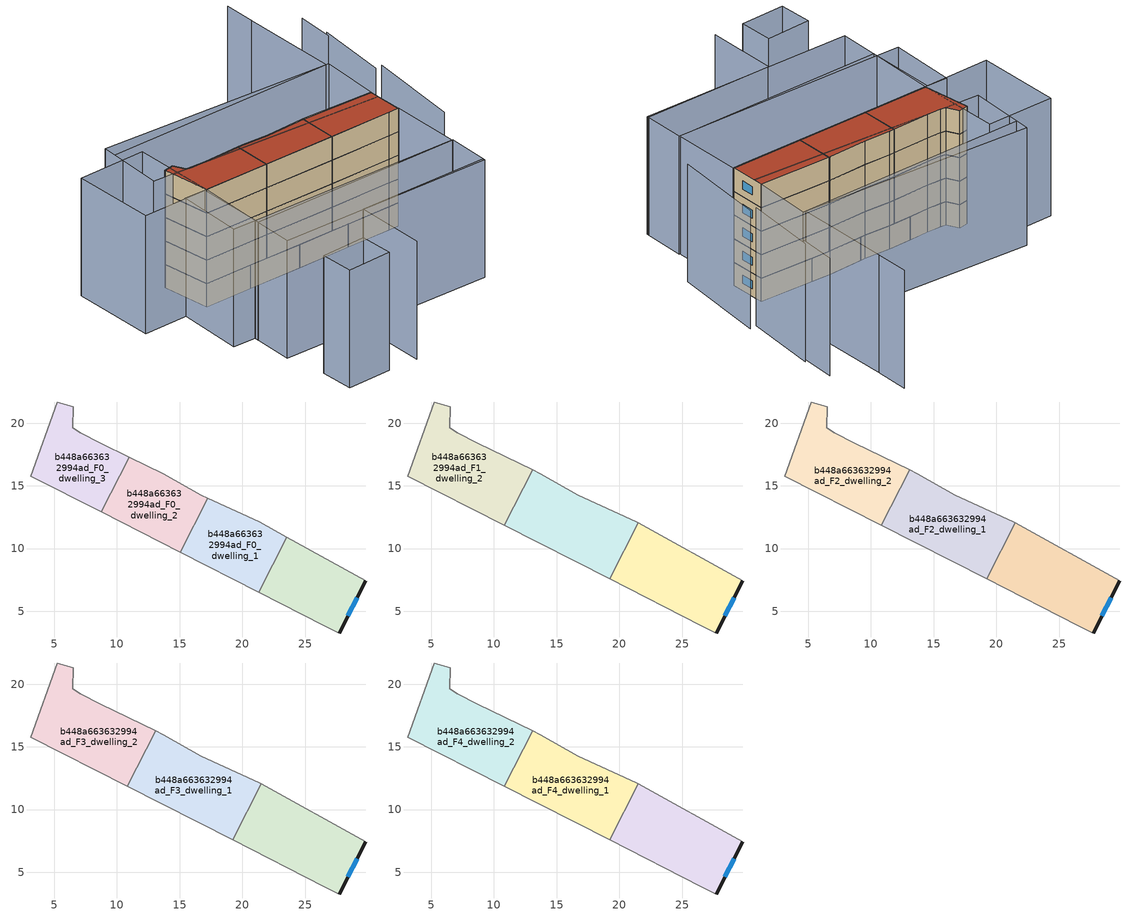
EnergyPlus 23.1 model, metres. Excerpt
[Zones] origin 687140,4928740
b448a663632994ad_F0_dwelling_0
 floor ground (EU_floor_Construction): 27.72,3.27 29.82,7.45 23.53,10.92 21.29,6.53 26.53,3.86 z0
 wall outside (EU_wall_Construction): 29.82,7.45 27.72,3.27 z0:3
 wall adiabatic (EU_wall_Construction): 23.53,10.92 29.82,7.45 / 27.72,3.27 26.53,3.86 21.29,6.53 z0:3
 wall to b448a663632994ad_F0_dwelling_1 (EU_wall_Construction): 21.29,6.53 23.53,10.92 z0:3
 window (EU_Window_Construction): 29.14,6.09 28.41,4.63 z0.98:2.02
b448a663632994ad_F0_dwelling_1
 floor ground (EU_floor_Construction): 21.29,6.53 23.53,10.92 21.34,12.12 17.23,14.02 15.04,9.72 z0
 wall adiabatic (EU_wall_Construction): 21.29,6.53 15.04,9.72 / 17.23,14.02 21.34,12.12 23.53,10.92 z0:3
 wall to b448a663632994ad_F0_dwelling_2 (EU_wall_Construction): 15.04,9.72 17.23,14.02 z0:3
b448a663632994ad_F0_dwelling_2
 floor ground (EU_floor_Construction): 15.04,9.72 17.23,14.02 16.7,14.26 13.69,15.98 10.98,17.29 8.76,12.92 z0
 wall adiabatic (EU_wall_Construction): 15.04,9.72 8.76,12.92 / 10.98,17.29 13.69,15.98 16.7,14.26 17.23,14.02 z0:3
 wall to b448a663632994ad_F0_dwelling_3 (EU_wall_Construction): 8.76,12.92 10.98,17.29 z0:3
b448a663632994ad_F0_dwelling_3
 floor ground (EU_floor_Construction): 8.76,12.92 10.98,17.29 8.7,18.39 7.08,19.22 6.48,19.64 6.51,21.29 5.25,21.68 3.14,15.78 z0
 wall adiabatic (EU_wall_Construction): 8.76,12.92 3.14,15.78 5.25,21.68 6.51,21.29 6.48,19.64 7.08,19.22 8.7,18.39 10.98,17.29 z0:3
b448a663632994ad_F1_dwelling_0
 floor to b448a663632994ad_F0_dwelling_0 (EU_floor_Construction): 27.72,3.27 29.82,7.45 23.53,10.92 21.29,6.53 26.53,3.86 z3
 floor to b448a663632994ad_F0_dwelling_1 (EU_floor_Construction): 21.29,6.53 23.53,10.92 21.49,12.04 19.22,7.59 z3
 wall outside (EU_wall_Construction): 29.82,7.45 27.72,3.27 z3:6
 wall adiabatic (EU_wall_Construction): 21.49,12.04 29.82,7.45 / 27.72,3.27 26.53,3.86 19.22,7.59 z3:6
 wall to b448a663632994ad_F1_dwelling_1 (EU_wall_Construction): 19.22,7.59 21.49,12.04 z3:6
 window (EU_Window_Construction): 29.14,6.09 28.41,4.63 z3.98:5.02
b448a663632994ad_F1_dwelling_1
 floor to b448a663632994ad_F0_dwelling_2 (EU_floor_Construction): 15.04,9.72 17.23,14.02 16.7,14.26 13.69,15.98 13.09,16.27 10.84,11.86 z3
 floor to b448a663632994ad_F0_dwelling_1 (EU_floor_Construction): 19.22,7.59 21.49,12.04 21.34,12.12 17.23,14.02 15.04,9.72 z3
 wall adiabatic (EU_wall_Construction): 19.22,7.59 10.84,11.86 / 13.09,16.27 13.69,15.98 16.7,14.26 21.34,12.12 21.49,12.04 z3:6
 wall to b448a663632994ad_F1_dwelling_2 (EU_wall_Construction): 10.84,11.86 13.09,16.27 z3:6
b448a663632994ad_F1_dwelling_2
 floor to b448a663632994ad_F0_dwelling_3 (EU_floor_Construction): 8.76,12.92 10.98,17.29 8.7,18.39 7.08,19.22 6.48,19.64 6.51,21.29 5.25,21.68 3.14,15.78 z3
 floor to b448a663632994ad_F0_dwelling_2 (EU_floor_Construction): 10.84,11.86 13.09,16.27 10.98,17.29 8.76,12.92 z3
 wall adiabatic (EU_wall_Construction): 10.84,11.86 3.14,15.78 5.25,21.68 6.51,21.29 6.48,19.64 7.08,19.22 8.7,18.39 13.09,16.27 z3:6
b448a663632994ad_F2_dwelling_0
 floor to b448a663632994ad_F1_dwelling_0 (EU_floor_Construction): 27.72,3.27 29.82,7.45 21.49,12.04 19.22,7.59 26.53,3.86 z6
 wall outside (EU_wall_Construction): 29.82,7.45 27.72,3.27 z6:9
 wall adiabatic (EU_wall_Construction): 21.49,12.04 29.82,7.45 / 27.72,3.27 26.53,3.86 19.22,7.59 z6:9
 wall to b448a663632994ad_F2_dwelling_1 (EU_wall_Construction): 19.22,7.59 21.49,12.04 z6:9
 window (EU_Window_Construction): 29.14,6.09 28.41,4.63 z6.98:8.02
b448a663632994ad_F2_dwelling_1
 floor to b448a663632994ad_F1_dwelling_1 (EU_floor_Construction): 19.22,7.59 21.49,12.04 21.34,12.12 16.7,14.26 13.69,15.98 13.09,16.27 10.84,11.86 z6
 wall adiabatic (EU_wall_Construction): 19.22,7.59 10.84,11.86 / 13.09,16.27 13.69,15.98 16.7,14.26 21.34,12.12 21.49,12.04 z6:9
 wall to b448a663632994ad_F2_dwelling_2 (EU_wall_Construction): 10.84,11.86 13.09,16.27 z6:9
b448a663632994ad_F2_dwelling_2
 floor to b448a663632994ad_F1_dwelling_2 (EU_floor_Construction): 10.84,11.86 13.09,16.27 8.7,18.39 7.08,19.22 6.48,19.64 6.51,21.29 5.25,21.68 3.14,15.78 z6
 wall adiabatic (EU_wall_Construction): 10.84,11.86 3.14,15.78 5.25,21.68 6.51,21.29 6.48,19.64 7.08,19.22 8.7,18.39 13.09,16.27 z6:9
b448a663632994ad_F3_dwelling_0
 floor to b448a663632994ad_F2_dwelling_0 (EU_floor_Construction): 27.72,3.27 29.82,7.45 21.49,12.04 19.22,7.59 26.53,3.86 z9
 wall outside (EU_wall_Construction): 29.82,7.45 27.72,3.27 z9:12
 wall adiabatic (EU_wall_Construction): 21.49,12.04 29.82,7.45 / 27.72,3.27 26.53,3.86 19.22,7.59 z9:12
 wall to b448a663632994ad_F3_dwelling_1 (EU_wall_Construction): 19.22,7.59 21.49,12.04 z9:12
 window (EU_Window_Construction): 29.14,6.09 28.41,4.63 z9.98:11.02
b448a663632994ad_F3_dwelling_1
 floor to b448a663632994ad_F2_dwelling_1 (EU_floor_Construction): 19.22,7.59 21.49,12.04 21.34,12.12 16.7,14.26 13.69,15.98 13.09,16.27 10.84,11.86 z9
 wall adiabatic (EU_wall_Construction): 19.22,7.59 10.84,11.86 / 13.09,16.27 13.69,15.98 16.7,14.26 21.34,12.12 21.49,12.04 z9:12
 wall to b448a663632994ad_F3_dwelling_2 (EU_wall_Construction): 10.84,11.86 13.09,16.27 z9:12
b448a663632994ad_F3_dwelling_2
 floor to b448a663632994ad_F2_dwelling_2 (EU_floor_Construction): 10.84,11.86 13.09,16.27 8.7,18.39 7.08,19.22 6.48,19.64 6.51,21.29 5.25,21.68 3.14,15.78 z9
 wall adiabatic (EU_wall_Construction): 10.84,11.86 3.14,15.78 5.25,21.68 6.51,21.29 6.48,19.64 7.08,19.22 8.7,18.39 13.09,16.27 z9:12
b448a663632994ad_F4_dwelling_0
 floor to b448a663632994ad_F3_dwelling_0 (EU_floor_Construction): 27.72,3.27 29.82,7.45 21.49,12.04 19.22,7.59 26.53,3.86 z12
 wall outside (EU_wall_Construction): 29.82,7.45 27.72,3.27 z12:15
 wall adiabatic (EU_wall_Construction): 21.49,12.04 29.82,7.45 / 27.72,3.27 26.53,3.86 19.22,7.59 z12:15
 wall to b448a663632994ad_F4_dwelling_1 (EU_wall_Construction): 19.22,7.59 21.49,12.04 z12:15
 window (EU_Window_Construction): 29.14,6.09 28.41,4.63 z12.98:14.02
 roof outside (EU_roof_Construction): 29.82,7.45 27.72,3.27 26.53,3.86 19.22,7.59 21.49,12.04 z15
b448a663632994ad_F4_dwelling_1
 floor to b448a663632994ad_F3_dwelling_1 (EU_floor_Construction): 19.22,7.59 21.49,12.04 21.34,12.12 16.7,14.26 13.69,15.98 13.09,16.27 10.84,11.86 z12
 wall adiabatic (EU_wall_Construction): 19.22,7.59 10.84,11.86 / 13.09,16.27 13.69,15.98 16.7,14.26 21.34,12.12 21.49,12.04 z12:15
 wall to b448a663632994ad_F4_dwelling_2 (EU_wall_Construction): 10.84,11.86 13.09,16.27 z12:15
 roof outside (EU_roof_Construction): 21.34,12.12 21.49,12.04 19.22,7.59 10.84,11.86 13.09,16.27 13.69,15.98 16.7,14.26 z15
b448a663632994ad_F4_dwelling_2
 floor to b448a663632994ad_F3_dwelling_2 (EU_floor_Construction): 10.84,11.86 13.09,16.27 8.7,18.39 7.08,19.22 6.48,19.64 6.51,21.29 5.25,21.68 3.14,15.78 z12
 wall adiabatic (EU_wall_Construction): 10.84,11.86 3.14,15.78 5.25,21.68 6.51,21.29 6.48,19.64 7.08,19.22 8.7,18.39 13.09,16.27 z12:15
 roof outside (EU_roof_Construction): 13.09,16.27 10.84,11.86 3.14,15.78 5.25,21.68 6.51,21.29 6.48,19.64 7.08,19.22 8.7,18.39 z15
shading: 1.74,-9.92 5.9,-1.79 / 5.9,-1.79 21.23,-9.62 / 28.95,-1.69 35.65,8.63 / 34.81,9.01 39.95,17.01 / 39.29,16.56 41.77,20.71 / 39.09,25.65 33.38,14.29 / 33.38,14.29 6.21,27.96 / 40.98,29.32 39.03,25.46 / -5.1,-1.68 0.19,-4.17 / 0.19,-4.17 -1.64,-8.07 / -1.64,-8.07 -6.93,-5.58 / -6.93,-5.58 -5.1,-1.68 / 3.14,15.78 -1.02,8.23 / -1.02,8.23 -3.64,9.68 / -3.64,9.68 0.52,17.23 / 0.52,17.23 3.14,15.78 / -1.02,8.23 23.73,-4.89 / 23.73,-4.89 21.1,-9.85 / 21.1,-9.85 -3.65,3.27 / -3.65,3.27 -1.02,8.23 / 2.89,15.91 27.77,3.25 / 27.77,3.25 23.63,-4.89 / 23.63,-4.89 -1.25,7.78 / -1.25,7.78 2.89,15.91 / 7.05,29.56 33.68,14.1 / 33.68,14.1 29.21,6.39 / 29.21,6.39 2.57,21.84 / 2.57,21.84 7.05,29.56 / -4.76,19.7 0.08,29.47 / 0.08,29.47 7.99,25.55 / 7.99,25.55 3.14,15.78 / 3.14,15.78 -4.76,19.7 z0:15
[Building]
EU S2 Campaign: North Axis=0; Terrain=City; Solar Distribution=FullExterior
[Site:Location]
Bologna: Latitude=44.5; Longitude=11.25; Time Zone=1; Elevation=37
[SizingPeriod:WeatherFileDays]
AnnualSizingPeriod: Begin Month=1; Begin Day of Month=1; End Month=12; End Day of Month=31; Day of Week for Start Day=Monday; Use Weather File Daylight Saving Period=No; Use Weather File Rain and Snow Indicators=No
[MATERIAL]
EU_InternalMass_Material: Roughness=MediumRough; Thickness=0.1; Conductivity=1; Density=1800; Specific Heat=900; Thermal Absorptance=0.9; Solar Absorptance=0.7; Visible Absorptance=0.7
[MATERIAL:NOMASS] Roughness=MediumRough; Thermal Absorptance=0.9; Solar Absorptance=0.7; Visible Absorptance=0.7
Name | Thermal Resistance
EU_wall_NoMass | 0.905828
EU_roof_NoMass | 0.37593
EU_floor_NoMass | 0.67114
[WINDOWMATERIAL:SIMPLEGLAZINGSYSTEM]
EU_Window_SimpleGlazing: UFactor=4.52486; Solar Heat Gain Coefficient=0.85; Visible Transmittance=0.85
[CONSTRUCTION]
EU_wall_Construction: EU_wall_NoMass
EU_roof_Construction: EU_roof_NoMass
EU_floor_Construction: EU_floor_NoMass
EU_InternalMass_Construction: EU_InternalMass_Material
EU_Window_Construction: EU_Window_SimpleGlazing
[ZONE] Type=1; Multiplier=1; Ceiling Height=autocalculate; Floor Area=autocalculate; Part of Total Floor Area=Yes
Name | Volume
b448a663632994ad_F0_dwelling_0 | 103.755
b448a663632994ad_F1_dwelling_0; b448a663632994ad_F2_dwelling_0; b448a663632994ad_F3_dwelling_0; b448a663632994ad_F4_dwelling_0 | 138.349
b448a663632994ad_F0_dwelling_1 | 103.761
b448a663632994ad_F1_dwelling_1; b448a663632994ad_F2_dwelling_1; b448a663632994ad_F3_dwelling_1; b448a663632994ad_F4_dwelling_1 | 138.356
b448a663632994ad_F0_dwelling_2 | 103.771
b448a663632994ad_F1_dwelling_2; b448a663632994ad_F2_dwelling_2; b448a663632994ad_F3_dwelling_2; b448a663632994ad_F4_dwelling_2 | 138.346
b448a663632994ad_F0_dwelling_3 | 103.758
[INTERNALMASS] Construction=EU_InternalMass_Construction
Name | Zone or ZoneList | Surface Area
b448a663632994ad_F0_dwelling_0_EU_InternalMass | b448a663632994ad_F0_dwelling_0 | 34.5855
b448a663632994ad_F0_dwelling_1_EU_InternalMass | b448a663632994ad_F0_dwelling_1 | 34.5867
b448a663632994ad_F0_dwelling_2_EU_InternalMass | b448a663632994ad_F0_dwelling_2 | 34.5904
b448a663632994ad_F0_dwelling_3_EU_InternalMass | b448a663632994ad_F0_dwelling_3 | 34.5859
b448a663632994ad_F1_dwelling_0_EU_InternalMass | b448a663632994ad_F1_dwelling_0 | 46.1165
b448a663632994ad_F1_dwelling_1_EU_InternalMass | b448a663632994ad_F1_dwelling_1 | 46.1185
b448a663632994ad_F1_dwelling_2_EU_InternalMass | b448a663632994ad_F1_dwelling_2 | 46.115
b448a663632994ad_F2_dwelling_0_EU_InternalMass | b448a663632994ad_F2_dwelling_0 | 46.1165
b448a663632994ad_F2_dwelling_1_EU_InternalMass | b448a663632994ad_F2_dwelling_1 | 46.1185
b448a663632994ad_F2_dwelling_2_EU_InternalMass | b448a663632994ad_F2_dwelling_2 | 46.115
b448a663632994ad_F3_dwelling_0_EU_InternalMass | b448a663632994ad_F3_dwelling_0 | 46.1165
b448a663632994ad_F3_dwelling_1_EU_InternalMass | b448a663632994ad_F3_dwelling_1 | 46.1185
b448a663632994ad_F3_dwelling_2_EU_InternalMass | b448a663632994ad_F3_dwelling_2 | 46.115
b448a663632994ad_F4_dwelling_0_EU_InternalMass | b448a663632994ad_F4_dwelling_0 | 46.1165
b448a663632994ad_F4_dwelling_1_EU_InternalMass | b448a663632994ad_F4_dwelling_1 | 46.1185
b448a663632994ad_F4_dwelling_2_EU_InternalMass | b448a663632994ad_F4_dwelling_2 | 46.115
[OTHEREQUIPMENT] Fuel Type=Electricity; Design Level Calculation Method=Watts/Area; Power per Zone Floor Area=1; Fraction Latent=0; Fraction Radiant=0; Fraction Lost=0; Carbon Dioxide Generation Rate=0; EndUse Subcategory=EU_Step8_InternalGains
Name | Zone or ZoneList or Space or SpaceList | Schedule
EU_Step8_InternalGain_b448a663632994ad_F0_dwelling_0_f000 | b448a663632994ad_F0_dwelling_0 | EU_Step8_GainSchedule_b448a663632994ad_F0_dwelling_0_f000
EU_Step8_InternalGain_b448a663632994ad_F0_dwelling_1_f000 | b448a663632994ad_F0_dwelling_1 | EU_Step8_GainSchedule_b448a663632994ad_F0_dwelling_1_f000
EU_Step8_InternalGain_b448a663632994ad_F0_dwelling_2_f000 | b448a663632994ad_F0_dwelling_2 | EU_Step8_GainSchedule_b448a663632994ad_F0_dwelling_2_f000
EU_Step8_InternalGain_b448a663632994ad_F0_dwelling_3_f000 | b448a663632994ad_F0_dwelling_3 | EU_Step8_GainSchedule_b448a663632994ad_F0_dwelling_3_f000
EU_Step8_InternalGain_b448a663632994ad_F1_dwelling_0_f000 | b448a663632994ad_F1_dwelling_0 | EU_Step8_GainSchedule_b448a663632994ad_F1_dwelling_0_f000
EU_Step8_InternalGain_b448a663632994ad_F1_dwelling_1_f000 | b448a663632994ad_F1_dwelling_1 | EU_Step8_GainSchedule_b448a663632994ad_F1_dwelling_1_f000
EU_Step8_InternalGain_b448a663632994ad_F1_dwelling_2_f000 | b448a663632994ad_F1_dwelling_2 | EU_Step8_GainSchedule_b448a663632994ad_F1_dwelling_2_f000
EU_Step8_InternalGain_b448a663632994ad_F2_dwelling_0_f000 | b448a663632994ad_F2_dwelling_0 | EU_Step8_GainSchedule_b448a663632994ad_F2_dwelling_0_f000
EU_Step8_InternalGain_b448a663632994ad_F2_dwelling_1_f000 | b448a663632994ad_F2_dwelling_1 | EU_Step8_GainSchedule_b448a663632994ad_F2_dwelling_1_f000
EU_Step8_InternalGain_b448a663632994ad_F2_dwelling_2_f000 | b448a663632994ad_F2_dwelling_2 | EU_Step8_GainSchedule_b448a663632994ad_F2_dwelling_2_f000
EU_Step8_InternalGain_b448a663632994ad_F3_dwelling_0_f000 | b448a663632994ad_F3_dwelling_0 | EU_Step8_GainSchedule_b448a663632994ad_F3_dwelling_0_f000
EU_Step8_InternalGain_b448a663632994ad_F3_dwelling_1_f000 | b448a663632994ad_F3_dwelling_1 | EU_Step8_GainSchedule_b448a663632994ad_F3_dwelling_1_f000
EU_Step8_InternalGain_b448a663632994ad_F3_dwelling_2_f000 | b448a663632994ad_F3_dwelling_2 | EU_Step8_GainSchedule_b448a663632994ad_F3_dwelling_2_f000
EU_Step8_InternalGain_b448a663632994ad_F4_dwelling_0_f000 | b448a663632994ad_F4_dwelling_0 | EU_Step8_GainSchedule_b448a663632994ad_F4_dwelling_0_f000
EU_Step8_InternalGain_b448a663632994ad_F4_dwelling_1_f000 | b448a663632994ad_F4_dwelling_1 | EU_Step8_GainSchedule_b448a663632994ad_F4_dwelling_1_f000
EU_Step8_InternalGain_b448a663632994ad_F4_dwelling_2_f000 | b448a663632994ad_F4_dwelling_2 | EU_Step8_GainSchedule_b448a663632994ad_F4_dwelling_2_f000
[ZONEVENTILATION:DESIGNFLOWRATE] Schedule=EU_AlwaysOn; Design Flow Rate Calculation Method=AirChanges/Hour; Air Changes per Hour=0.73129; Ventilation Type=Natural; Fan Pressure Rise=0; Fan Total Efficiency=1; Constant Term Coefficient=1; Temperature Term Coefficient=0; Velocity Term Coefficient=0; Velocity Squared Term Coefficient=0; Minimum Indoor Temperature=-100; Maximum Indoor Temperature=100; Delta Temperature=-100; Minimum Outdoor Temperature=-100; Maximum Outdoor Temperature=100; Maximum Wind Speed=40
Name | Zone or ZoneList or Space or SpaceList
EU_ConstantAir_b448a663632994ad_F0_dwelling_0 | b448a663632994ad_F0_dwelling_0
EU_ConstantAir_b448a663632994ad_F0_dwelling_1 | b448a663632994ad_F0_dwelling_1
EU_ConstantAir_b448a663632994ad_F0_dwelling_2 | b448a663632994ad_F0_dwelling_2
EU_ConstantAir_b448a663632994ad_F0_dwelling_3 | b448a663632994ad_F0_dwelling_3
EU_ConstantAir_b448a663632994ad_F1_dwelling_0 | b448a663632994ad_F1_dwelling_0
EU_ConstantAir_b448a663632994ad_F1_dwelling_1 | b448a663632994ad_F1_dwelling_1
EU_ConstantAir_b448a663632994ad_F1_dwelling_2 | b448a663632994ad_F1_dwelling_2
EU_ConstantAir_b448a663632994ad_F2_dwelling_0 | b448a663632994ad_F2_dwelling_0
EU_ConstantAir_b448a663632994ad_F2_dwelling_1 | b448a663632994ad_F2_dwelling_1
EU_ConstantAir_b448a663632994ad_F2_dwelling_2 | b448a663632994ad_F2_dwelling_2
EU_ConstantAir_b448a663632994ad_F3_dwelling_0 | b448a663632994ad_F3_dwelling_0
EU_ConstantAir_b448a663632994ad_F3_dwelling_1 | b448a663632994ad_F3_dwelling_1
EU_ConstantAir_b448a663632994ad_F3_dwelling_2 | b448a663632994ad_F3_dwelling_2
EU_ConstantAir_b448a663632994ad_F4_dwelling_0 | b448a663632994ad_F4_dwelling_0
EU_ConstantAir_b448a663632994ad_F4_dwelling_1 | b448a663632994ad_F4_dwelling_1
EU_ConstantAir_b448a663632994ad_F4_dwelling_2 | b448a663632994ad_F4_dwelling_2
[HVACTEMPLATE:THERMOSTAT] Constant Heating Setpoint=20; Constant Cooling Setpoint=50
EU_HeatOnly_b448a663632994ad_F0_dwelling_0; EU_HeatOnly_b448a663632994ad_F0_dwelling_1; EU_HeatOnly_b448a663632994ad_F0_dwelling_2; EU_HeatOnly_b448a663632994ad_F0_dwelling_3; EU_HeatOnly_b448a663632994ad_F1_dwelling_0; EU_HeatOnly_b448a663632994ad_F1_dwelling_1; EU_HeatOnly_b448a663632994ad_F1_dwelling_2; EU_HeatOnly_b448a663632994ad_F2_dwelling_0; EU_HeatOnly_b448a663632994ad_F2_dwelling_1; EU_HeatOnly_b448a663632994ad_F2_dwelling_2; EU_HeatOnly_b448a663632994ad_F3_dwelling_0; EU_HeatOnly_b448a663632994ad_F3_dwelling_1; EU_HeatOnly_b448a663632994ad_F3_dwelling_2; EU_HeatOnly_b448a663632994ad_F4_dwelling_0; EU_HeatOnly_b448a663632994ad_F4_dwelling_1; EU_HeatOnly_b448a663632994ad_F4_dwelling_2
[HVACTEMPLATE:ZONE:IDEALLOADSAIRSYSTEM] System Availability Schedule=EU_AlwaysOn; Maximum Heating Supply Air Temperature=50; Minimum Cooling Supply Air Temperature=13; Maximum Heating Supply Air Humidity Ratio=0.0156; Minimum Cooling Supply Air Humidity Ratio=0.0077; Heating Limit=NoLimit; Cooling Limit=NoLimit; Heating Availability Schedule=EU_AlwaysOn; Cooling Availability Schedule=EU_CoolingOff; Dehumidification Control Type=ConstantSensibleHeatRatio; Cooling Sensible Heat Ratio=0.7; Dehumidification Setpoint=60; Humidification Control Type=None; Humidification Setpoint=30; Outdoor Air Method=None; Outdoor Air Flow Rate per Person=0.00944; Outdoor Air Flow Rate per Zone Floor Area=0; Outdoor Air Flow Rate per Zone=0; Demand Controlled Ventilation Type=None; Outdoor Air Economizer Type=NoEconomizer; Heat Recovery Type=None; Sensible Heat Recovery Effectiveness=0.7; Latent Heat Recovery Effectiveness=0.65
Name | Template Thermostat
b448a663632994ad_F0_dwelling_0 | EU_HeatOnly_b448a663632994ad_F0_dwelling_0
b448a663632994ad_F0_dwelling_1 | EU_HeatOnly_b448a663632994ad_F0_dwelling_1
b448a663632994ad_F0_dwelling_2 | EU_HeatOnly_b448a663632994ad_F0_dwelling_2
b448a663632994ad_F0_dwelling_3 | EU_HeatOnly_b448a663632994ad_F0_dwelling_3
b448a663632994ad_F1_dwelling_0 | EU_HeatOnly_b448a663632994ad_F1_dwelling_0
b448a663632994ad_F1_dwelling_1 | EU_HeatOnly_b448a663632994ad_F1_dwelling_1
b448a663632994ad_F1_dwelling_2 | EU_HeatOnly_b448a663632994ad_F1_dwelling_2
b448a663632994ad_F2_dwelling_0 | EU_HeatOnly_b448a663632994ad_F2_dwelling_0
b448a663632994ad_F2_dwelling_1 | EU_HeatOnly_b448a663632994ad_F2_dwelling_1
b448a663632994ad_F2_dwelling_2 | EU_HeatOnly_b448a663632994ad_F2_dwelling_2
b448a663632994ad_F3_dwelling_0 | EU_HeatOnly_b448a663632994ad_F3_dwelling_0
b448a663632994ad_F3_dwelling_1 | EU_HeatOnly_b448a663632994ad_F3_dwelling_1
b448a663632994ad_F3_dwelling_2 | EU_HeatOnly_b448a663632994ad_F3_dwelling_2
b448a663632994ad_F4_dwelling_0 | EU_HeatOnly_b448a663632994ad_F4_dwelling_0
b448a663632994ad_F4_dwelling_1 | EU_HeatOnly_b448a663632994ad_F4_dwelling_1
b448a663632994ad_F4_dwelling_2 | EU_HeatOnly_b448a663632994ad_F4_dwelling_2
[SIZING:ZONE] Zone Cooling Design Supply Air Temperature Input Method=SupplyAirTemperature; Zone Cooling Design Supply Air Temperature=13; Zone Heating Design Supply Air Temperature Input Method=SupplyAirTemperature; Zone Heating Design Supply Air Temperature=50; Zone Cooling Design Supply Air Humidity Ratio=0.008; Zone Heating Design Supply Air Humidity Ratio=0.008; Cooling Design Air Flow Method=DesignDay; Cooling Design Air Flow Rate=0; Cooling Minimum Air Flow per Zone Floor Area=0.000762; Cooling Minimum Air Flow=0; Cooling Minimum Air Flow Fraction=0.2; Heating Design Air Flow Method=DesignDay; Heating Design Air Flow Rate=0; Heating Maximum Air Flow per Zone Floor Area=0.002032; Heating Maximum Air Flow=0.141576; Heating Maximum Air Flow Fraction=0.3; Account for Dedicated Outdoor Air System=No; Dedicated Outdoor Air System Control Strategy=NeutralSupplyAir; Dedicated Outdoor Air Low Setpoint Temperature for Design=autosize; Dedicated Outdoor Air High Setpoint Temperature for Design=autosize; Zone Load Sizing Method=Sensible Load Only No Latent Load; Zone Latent Cooling Design Supply Air Humidity Ratio Input Method=HumidityRatioDifference; Zone Cooling Design Supply Air Humidity Ratio Difference=0.005; Zone Latent Heating Design Supply Air Humidity Ratio Input Method=HumidityRatioDifference; Zone Humidification Design Supply Air Humidity Ratio Difference=0.005
b448a663632994ad_F0_dwelling_0; b448a663632994ad_F0_dwelling_1; b448a663632994ad_F0_dwelling_2; b448a663632994ad_F0_dwelling_3; b448a663632994ad_F1_dwelling_0; b448a663632994ad_F1_dwelling_1; b448a663632994ad_F1_dwelling_2; b448a663632994ad_F2_dwelling_0; b448a663632994ad_F2_dwelling_1; b448a663632994ad_F2_dwelling_2; b448a663632994ad_F3_dwelling_0; b448a663632994ad_F3_dwelling_1; b448a663632994ad_F3_dwelling_2; b448a663632994ad_F4_dwelling_0; b448a663632994ad_F4_dwelling_1; b448a663632994ad_F4_dwelling_2
[SCHEDULE:CONSTANT]
Name | Hourly Value
EU_AlwaysOn | 1
EU_CoolingOff | 0
[SCHEDULE:FILE] Column Number=1; Rows to Skip at Top=0; Number of Hours of Data=8760; Column Separator=Comma; Interpolate to Timestep=No; Minutes per Item=60; Adjust Schedule for Daylight Savings=Yes
Name | File
EU_Step8_GainSchedule_b448a663632994ad_F0_dwelling_0_f000 | ../../schedules/b448a663632994ad/b448a663632994ad_F0_dwelling_0_f000_gain.csv
EU_Step8_GainSchedule_b448a663632994ad_F0_dwelling_1_f000 | ../../schedules/b448a663632994ad/b448a663632994ad_F0_dwelling_1_f000_gain.csv
EU_Step8_GainSchedule_b448a663632994ad_F0_dwelling_2_f000 | ../../schedules/b448a663632994ad/b448a663632994ad_F0_dwelling_2_f000_gain.csv
EU_Step8_GainSchedule_b448a663632994ad_F0_dwelling_3_f000 | ../../schedules/b448a663632994ad/b448a663632994ad_F0_dwelling_3_f000_gain.csv
EU_Step8_GainSchedule_b448a663632994ad_F1_dwelling_0_f000 | ../../schedules/b448a663632994ad/b448a663632994ad_F1_dwelling_0_f000_gain.csv
EU_Step8_GainSchedule_b448a663632994ad_F1_dwelling_1_f000 | ../../schedules/b448a663632994ad/b448a663632994ad_F1_dwelling_1_f000_gain.csv
EU_Step8_GainSchedule_b448a663632994ad_F1_dwelling_2_f000 | ../../schedules/b448a663632994ad/b448a663632994ad_F1_dwelling_2_f000_gain.csv
EU_Step8_GainSchedule_b448a663632994ad_F2_dwelling_0_f000 | ../../schedules/b448a663632994ad/b448a663632994ad_F2_dwelling_0_f000_gain.csv
EU_Step8_GainSchedule_b448a663632994ad_F2_dwelling_1_f000 | ../../schedules/b448a663632994ad/b448a663632994ad_F2_dwelling_1_f000_gain.csv
EU_Step8_GainSchedule_b448a663632994ad_F2_dwelling_2_f000 | ../../schedules/b448a663632994ad/b448a663632994ad_F2_dwelling_2_f000_gain.csv
EU_Step8_GainSchedule_b448a663632994ad_F3_dwelling_0_f000 | ../../schedules/b448a663632994ad/b448a663632994ad_F3_dwelling_0_f000_gain.csv
EU_Step8_GainSchedule_b448a663632994ad_F3_dwelling_1_f000 | ../../schedules/b448a663632994ad/b448a663632994ad_F3_dwelling_1_f000_gain.csv
EU_Step8_GainSchedule_b448a663632994ad_F3_dwelling_2_f000 | ../../schedules/b448a663632994ad/b448a663632994ad_F3_dwelling_2_f000_gain.csv
EU_Step8_GainSchedule_b448a663632994ad_F4_dwelling_0_f000 | ../../schedules/b448a663632994ad/b448a663632994ad_F4_dwelling_0_f000_gain.csv
EU_Step8_GainSchedule_b448a663632994ad_F4_dwelling_1_f000 | ../../schedules/b448a663632994ad/b448a663632994ad_F4_dwelling_1_f000_gain.csv
EU_Step8_GainSchedule_b448a663632994ad_F4_dwelling_2_f000 | ../../schedules/b448a663632994ad/b448a663632994ad_F4_dwelling_2_f000_gain.csv
